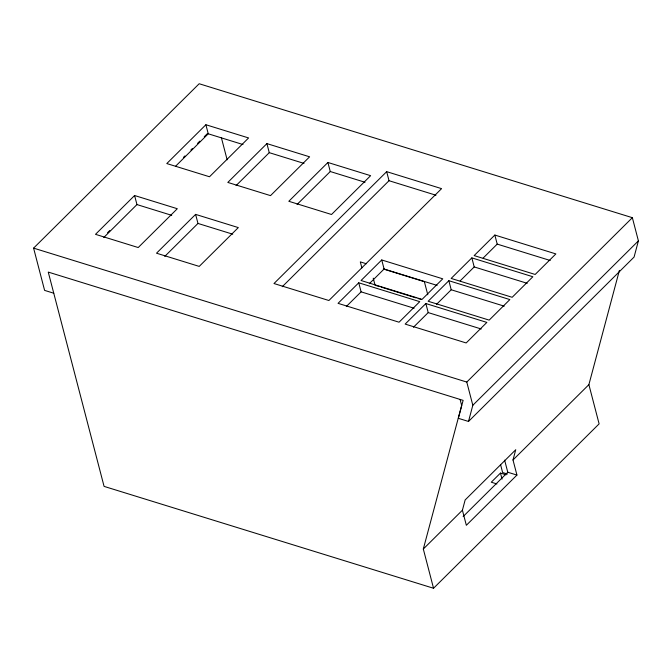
<?xml version="1.0" encoding="UTF-8"?>
<svg xmlns="http://www.w3.org/2000/svg" width="672" height="672" viewBox="0 0 672 672"><rect width="100%" height="100%" fill="white"/><g stroke="black" fill="none" stroke-linecap="round" stroke-linejoin="round"><path stroke-width="1.01" d="M619.399 270.396L588.89 384.636L599.113 423.872L433.541 588.26L423.318 549.016L461.656 405.46L460.085 399.42M468.502 421.453L472.819 405.266L466.78 382.066L33.6 248.128L199.181 83.74L632.36 217.686L638.4 240.878L634.074 257.065L468.502 421.453L458.338 418.312L463.134 400.369L48.258 272.084L104.076 486.385L433.541 588.26M462.412 510.208L465.15 499.951L515.743 449.728L513.005 459.976L516.936 475.07L466.343 525.294L462.412 510.208L423.318 549.016M134.602 195.518L95.5 234.335L138.214 247.54L177.307 208.723L134.602 195.518L136.954 204.574L171.721 215.326M205.892 124.74L166.79 163.556L209.504 176.761L248.598 137.945L205.892 124.74L208.244 133.795L243.012 144.547M107.545 232.739L109.771 230.521M183.431 157.391L184.918 155.921M190.873 150.007L192.36 148.529M197.568 143.363L199.802 141.145M204.263 136.71L207.245 133.762M103.765 237.527L136.954 204.574M175.795 166.018L208.244 133.795M195.611 214.385L156.517 253.201L199.223 266.406L238.316 227.59L195.611 214.385L197.971 223.44L232.73 234.184M266.902 143.606L227.808 182.423L270.514 195.628L309.607 156.811L266.902 143.606L269.262 152.662L304.021 163.414M164.774 256.393L197.971 223.44M236.065 185.615L269.262 152.662M327.911 162.473L288.817 201.289L331.523 214.494L370.616 175.678L327.911 162.473L330.271 171.528L365.03 182.272M297.074 204.481L330.271 171.528M386.669 171.654L273.983 283.534L328.894 300.51L441.58 188.639L386.669 171.654L389.029 180.709L435.952 195.224M282.274 286.7L389.029 180.709M358.747 282.794L338.05 303.341L399.059 322.207L419.756 301.652L358.747 282.794L361.099 291.85L414.112 308.238M381.738 259.963L361.04 280.51L422.058 299.376L442.756 278.821L381.738 259.963L384.098 269.018L437.111 285.407M346.315 306.524L361.099 291.85M369.314 283.693L384.098 269.018M425.855 303.542L405.157 324.089L466.166 342.955L486.864 322.409L425.855 303.542L428.215 312.598L481.228 328.986M448.854 280.711L428.156 301.258L489.166 320.124L509.863 299.578L448.854 280.711L451.214 289.766L504.218 306.155M471.853 257.88L451.156 278.426L512.165 297.293L532.862 276.746L471.853 257.88L474.205 266.935L527.218 283.324M494.844 235.049L474.146 255.595L535.164 274.462L555.862 253.915L494.844 235.049L497.204 244.104L550.217 260.492M413.431 327.272L428.215 312.598M436.43 304.441L451.214 289.766M460.16 280.879L474.205 266.935M483.16 258.048L497.204 244.104M466.78 382.066L632.36 217.686M472.819 405.266L638.4 240.878M513.005 459.976L588.89 384.636M506.1 474.818L500.472 473.071L491.274 482.21L496.902 483.949M463.142 516.558L507.78 472.24L504.63 460.169M366.316 263.743L360.31 261.887L361.88 267.918M383.334 269.002L424.376 281.694L427.778 294.773M376.076 285.524L379.075 286.457M381.074 287.07L416.111 297.906M418.11 298.528L421.117 299.452M53.76 293.21L44.604 290.388L33.6 248.128M507.78 472.24L516.936 475.07M507.444 474.029L502.631 472.542L500.531 464.495M500.472 473.071L502.043 479.111M373.237 278.174L375.068 285.214M221.348 137.575L227.144 159.818"/></g></svg>
